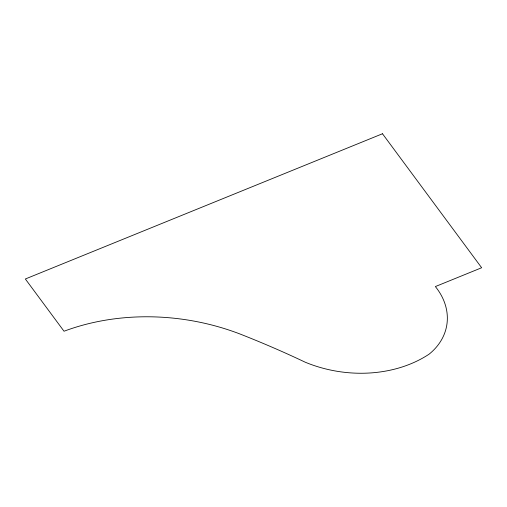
<?xml version="1.0" encoding="UTF-8"?>
<svg xmlns="http://www.w3.org/2000/svg" width="507" height="507" viewBox="0 0 507 507"><rect width="100%" height="100%" fill="white"/><g stroke="black" fill="none" stroke-linecap="round" stroke-linejoin="round"><path stroke-width="0.76" d="M382.487 133.753L25.35 278.989L64.015 331.236A203.161 156.543 9.1 0 1 239.513 333.809A836.575 644.593 9.1 0 1 305.239 362.213A113.91 87.768 9.1 0 0 429.106 354.159A71.874 55.383 9.1 0 0 435.367 286.569L481.65 267.747L382.487 133.753"/></g></svg>
